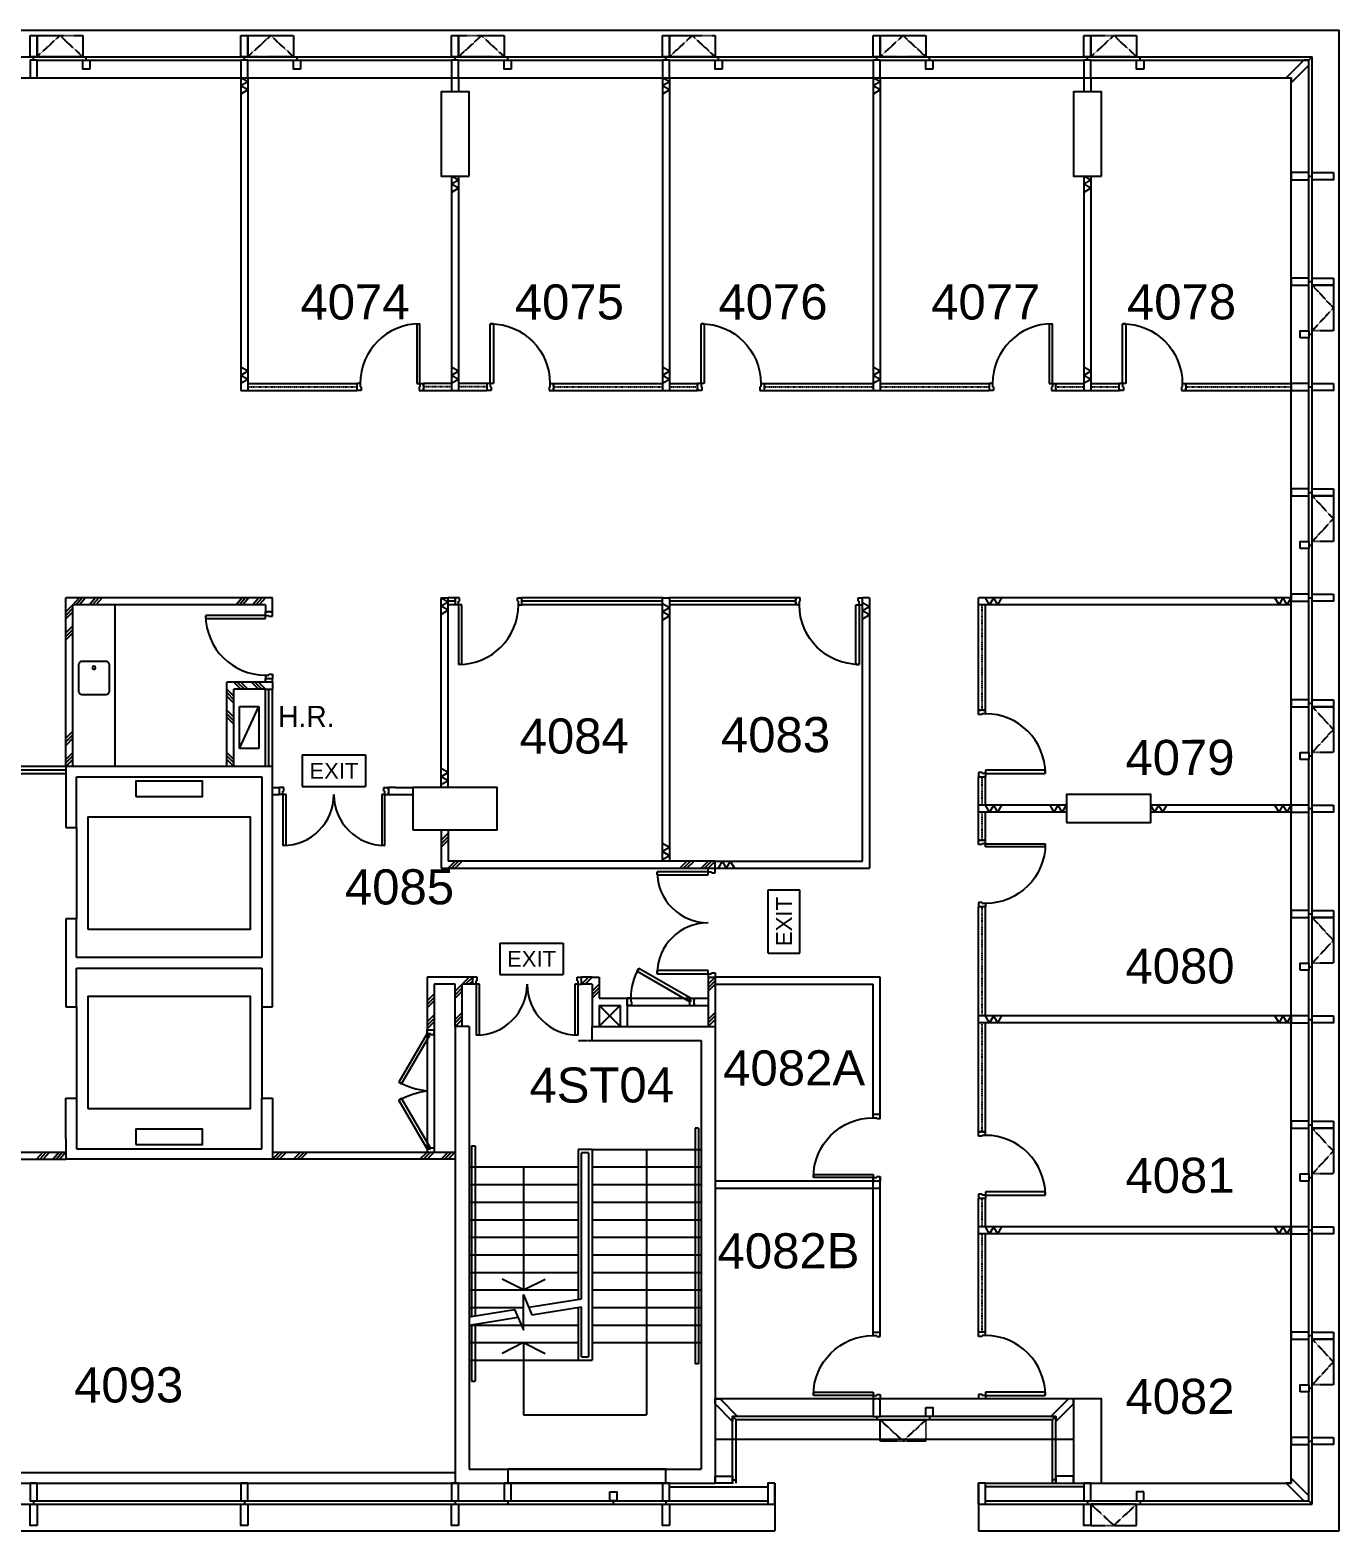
# Model space of a CAD drawing. Header units: millimetres. Extents: x 1797 to 100488, y 4337 to 89665.
# Drawn here: x 81858 to 100488, y 4499 to 25859 of the extents above; entities that cross this region are included whole.
import ezdxf
from ezdxf.enums import TextEntityAlignment as Align

# ---------------------------------------------------------------- set-up
doc = ezdxf.new("R2010")
doc.units = ezdxf.units.MM
for name, pattern in [('CENTER', [50.8, 31.75, -6.35, 6.35, -6.35]), ('HIDDEN', [9.525, 6.35, -3.175]), ('HIDDEN2', [4.7625, 3.175, -1.5875]), ('HIDDENX2', [0.75, 0.5, -0.25])]:
    doc.linetypes.add(name, pattern=pattern)
doc.layers.get('Defpoints').update_dxf_attribs({"color": 8})
for name, color, linetype in [('DLN041_3', 8, 'Continuous'), ('DLN061__', 8, 'Continuous'), ('DLN210__', 8, 'Continuous'), ('DLN220__', 8, 'Continuous'), ('DLN228__', 8, 'Continuous'), ('DLN240__', 8, 'Continuous'), ('DLN280__', 8, 'Continuous'), ('DLN314__', 8, 'Continuous'), ('DLN325__', 8, 'Continuous'), ('DLN580__', 8, 'Continuous'), ('DLN583__', 8, 'Continuous'), ('DLN661__', 8, 'Continuous'), ('DLN740__', 8, 'Continuous'), ('FITDOOR', 8, 'Continuous'), ('FURNITURE', 8, 'Continuous')]:
    doc.layers.add(name, color=color, linetype=linetype)
doc.styles.add('ROMANS', font='swissl.ttf')
doc.styles.add('SWIS721LT750', font='swissl.ttf')

# ---------------------------------------------------------------- blocks, each defined once
blk = doc.blocks.new('DR1CR2')
at = {"layer": 'FITDOOR'}
for p, q in [((-50, 0), (-50, -50)), ((-50, 0), (0, 0)), ((0, 0), (0, -25)), ((-62.5, -50), (-50, -50)), ((-62.5, -50), (-62.5, -100)), ((-62.5, -100), (0, -100)), ((-12, -25), (0, -25)), ((-12, -75), (0, -75)), ((0, -75), (0, -100))]:
    blk.add_line(p, q, dxfattribs=at)
blk = doc.blocks.new('DR1AD')
at = {"layer": 'FITDOOR'}
for p, q in [((-45, 1), (0, 1)), ((-45, 1), (-45, 0)), ((0, 0), (0, 1)), ((-45, 0), (0, 0))]:
    blk.add_line(p, q, dxfattribs=at)
blk = doc.blocks.new('DR1AM')
at = {"layer": 'FITDOOR'}
blk.add_arc((0, 0), 1, 90, 180, dxfattribs=at)
blk = doc.blocks.new('DR1CL2')
at = {"layer": 'FITDOOR'}
for p, q in [((50, 0), (0, 0)), ((0, 0), (0, -25)), ((50, 0), (50, -50)), ((12, -25), (0, -25)), ((0, -75), (0, -100)), ((12, -75), (0, -75)), ((62.5, -100), (0, -100)), ((62.5, -50), (50, -50)), ((62.5, -50), (62.5, -100))]:
    blk.add_line(p, q, dxfattribs=at)
blk = doc.blocks.new('FSHR-V01')
at = {"layer": 'DLN580__'}
for p, q in [((0, 0), (600, -273)), ((0, 0), (600, 0)), ((0, -273), (0, 0)), ((600, 0), (600, -273)), ((600, -273), (0, -273))]:
    blk.add_line(p, q, dxfattribs=at)
blk = doc.blocks.new('FSEX-V01')
at = {"layer": 'DLN580__'}
for p, q in [((0, 300), (0, 0)), ((0, 300), (600, 300)), ((600, 300), (600, 0)), ((0, 0), (600, 0))]:
    blk.add_line(p, q, dxfattribs=at)
at = {"layer": 'DLN580__', "style": 'ROMANS'}
blk.add_text('EXIT', height=150, dxfattribs=at).set_placement((300, 150), align=Align.MIDDLE)
blk = doc.blocks.new('DR1CD')
at = {"layer": 'FITDOOR'}
for p, q in [((0, 1), (45, 1)), ((0, 1), (0, 0)), ((45, 0), (45, 1)), ((0, 0), (45, 0))]:
    blk.add_line(p, q, dxfattribs=at)
blk = doc.blocks.new('DR2M')
at = {"layer": 'FITDOOR'}
for centre, start, end in [((0, 0), 0, 90), ((1, 0), 90, 180)]:
    blk.add_arc(centre, 0.5, start, end, dxfattribs=at)
blk = doc.blocks.new('WINDOW-OPEN')
at = {"layer": 'DLN314__', "linetype": 'HIDDEN2', "ltscale": 0.05}
blk.add_lwpolyline([(650, 0), (0, 0), (0, 300), (650, 300)], close=True, dxfattribs=at)
blk.add_lwpolyline([(650, 0), (325, 300), (0, 0)], dxfattribs=at)
blk = doc.blocks.new('SANSS-V01')
at = {"layer": 'DLN740__'}
blk.add_lwpolyline([(192, 482), (-192, 482, 0.414214), (-240, 434), (-240, 98, 0.414214), (-192, 50), (192, 50, 0.414214), (240, 98), (240, 434, 0.414214)], format="xyb", close=True, dxfattribs=at)
blk.add_circle((-144, 266), 24, dxfattribs=at)
blk = doc.blocks.new('314-1')
at = {"layer": 'DLN314__'}
blk.add_line((-250, -250), (-300, -300), dxfattribs=at)
blk.add_lwpolyline([(71, 0), (0, 0), (0, 71), (-250, -179), (-250, -250), (-179, -250)], close=True, dxfattribs=at)
blk = doc.blocks.new('314')
at = {"layer": 'DLN314__'}
blk.add_line((600, -250), (600, -300), dxfattribs=at)
for points in [[(650, 0), (550, 0), (550, -250), (650, -250)], [(650, -600), (550, -600), (550, -300), (650, -300)]]:
    blk.add_lwpolyline(points, close=True, dxfattribs=at)
blk = doc.blocks.new('210')
at = {"layer": 'DLN314__'}
blk.add_line((1350, -250), (1350, -300), dxfattribs=at)
blk.add_lwpolyline([(1300, -125), (1400, -125), (1400, -250), (1300, -250)], close=True, dxfattribs=at)
blk = doc.blocks.new('314-2')
at = {"layer": 'DLN314__'}
blk.add_line((-375, 199), (-312, 166), dxfattribs=at)
blk.add_lwpolyline([(-333, 234), (-312, 166), (-380, 145), (-68, -21), (0, 0), (-21, 68)], close=True, dxfattribs=at)
blk = doc.blocks.new('A$C0C2C65A8')
at = {"layer": 'DLN314__'}
blk.add_line((50, 0), (50, -50), dxfattribs=at)
blk.add_lwpolyline([(0, 125), (100, 125), (100, 0), (0, 0)], close=True, dxfattribs=at)
blk = doc.blocks.new('b')
at = {"layer": 'DLN061__'}
for p, q in [((0, 0), (100, 100)), ((50, 0), (150, 100)), ((100, 0), (200, 100)), ((300, 0), (400, 100)), ((350, 0), (450, 100)), ((400, 0), (500, 100))]:
    blk.add_line(p, q, dxfattribs=at)

msp = doc.modelspace()

# ---------------------------------------------------------------- linework, layer by layer
at = {"layer": 'Defpoints'}
for p, q in [((90358, 11979), (90358, 12079)), ((91308, 11979), (91308, 12079))]:
    msp.add_line(p, q, dxfattribs=at)
at = {"layer": 'DLN061__'}
for p, q in [((84958, 25121), (84858, 25179)), ((84958, 25121), (84858, 25063)), ((84958, 25006), (84858, 25063)), ((84958, 25006), (84858, 24948)), ((90958, 25121), (90858, 25179)), ((90958, 25121), (90858, 25063)), ((90958, 25006), (90858, 25063)), ((90958, 25006), (90858, 24948)), ((93958, 25121), (93858, 25179)), ((93958, 25121), (93858, 25063)), ((93958, 25006), (93858, 25063)), ((93958, 25006), (93858, 24948)), ((87958, 23721), (87858, 23779)), ((87958, 23721), (87858, 23663)), ((96958, 23721), (96858, 23779)), ((96958, 23721), (96858, 23663)), ((87958, 23606), (87858, 23663)), ((87958, 23606), (87858, 23548)), ((96958, 23606), (96858, 23663)), ((96958, 23606), (96858, 23548)), ((84958, 21002), (84858, 21060)), ((84958, 21002), (84858, 20944)), ((84958, 20887), (84858, 20944)), ((87958, 21002), (87858, 21060)), ((87958, 21002), (87858, 20944)), ((87958, 20887), (87858, 20944)), ((90958, 21002), (90858, 21060)), ((90958, 21002), (90858, 20944)), ((90958, 20887), (90858, 20944)), ((93958, 21002), (93858, 21060)), ((93958, 21002), (93858, 20944)), ((93958, 20887), (93858, 20944)), ((96958, 21002), (96858, 21060)), ((96958, 21002), (96858, 20944)), ((96958, 20887), (96858, 20944)), ((84958, 20887), (84858, 20829)), ((87958, 20887), (87858, 20829)), ((90958, 20887), (90858, 20829)), ((93958, 20887), (93858, 20829)), ((96958, 20887), (96858, 20829)), ((82555, 17779), (82468, 17679)), ((82602, 17779), (82515, 17679)), ((82649, 17779), (82562, 17679)), ((82790, 17779), (82702, 17679)), ((82837, 17779), (82749, 17679)), ((82883, 17779), (82796, 17679)), ((84879, 17779), (84792, 17679)), ((84926, 17779), (84839, 17679)), ((84973, 17779), (84886, 17679)), ((85114, 17779), (85027, 17679)), ((85161, 17779), (85073, 17679)), ((85208, 17779), (85120, 17679)), ((87808, 17717), (87708, 17774)), ((95515, 17679), (95458, 17779)), ((95515, 17679), (95573, 17779)), ((95631, 17679), (95573, 17779)), ((95631, 17679), (95689, 17779)), ((99634, 17679), (99577, 17779)), ((99634, 17679), (99692, 17779)), ((99750, 17679), (99692, 17779)), ((99750, 17679), (99808, 17779)), ((82468, 17679), (82368, 17579)), ((82468, 17629), (82368, 17529)), ((82468, 17579), (82368, 17479)), ((87808, 17717), (87708, 17659)), ((87808, 17601), (87708, 17659)), ((87808, 17601), (87708, 17543)), ((90958, 17635), (90858, 17693)), ((90958, 17635), (90858, 17578)), ((90958, 17520), (90858, 17578)), ((90958, 17520), (90858, 17462)), ((93808, 17649), (93708, 17707)), ((93808, 17649), (93708, 17591)), ((93808, 17534), (93708, 17591)), ((93808, 17534), (93708, 17476)), ((82468, 17379), (82368, 17279)), ((82468, 17329), (82368, 17229)), ((82468, 17279), (82368, 17179)), ((84658, 16479), (84758, 16379)), ((84758, 16579), (84858, 16479)), ((84808, 16579), (84908, 16479)), ((84858, 16579), (84958, 16479)), ((85008, 16579), (85108, 16479)), ((85058, 16579), (85158, 16479)), ((85108, 16579), (85208, 16479)), ((84658, 16429), (84758, 16329)), ((84658, 16379), (84758, 16279)), ((84658, 16179), (84758, 16079)), ((84658, 16129), (84758, 16029)), ((84658, 16079), (84758, 15979)), ((82468, 15879), (82368, 15779)), ((82468, 15829), (82368, 15729)), ((82468, 15779), (82368, 15679)), ((82468, 15579), (82368, 15479)), ((82468, 15529), (82368, 15429)), ((82468, 15479), (82368, 15379)), ((84658, 15579), (84758, 15479)), ((84658, 15529), (84758, 15429)), ((84658, 15479), (84758, 15379)), ((87808, 15291), (87708, 15348)), ((87808, 15291), (87708, 15233)), ((87808, 15175), (87708, 15233)), ((87808, 15175), (87708, 15117)), ((95515, 14729), (95458, 14829)), ((95515, 14729), (95573, 14829)), ((95631, 14729), (95573, 14829)), ((95631, 14729), (95689, 14829)), ((96434, 14729), (96377, 14829)), ((96434, 14729), (96492, 14829)), ((96550, 14729), (96492, 14829)), ((96550, 14729), (96608, 14829)), ((97865, 14729), (97808, 14829)), ((97865, 14729), (97923, 14829)), ((97981, 14729), (97923, 14829)), ((97981, 14729), (98039, 14829)), ((99634, 14729), (99577, 14829)), ((99634, 14729), (99692, 14829)), ((99750, 14729), (99692, 14829)), ((99750, 14729), (99808, 14829)), ((87808, 14429), (87708, 14329)), ((87808, 14379), (87708, 14279)), ((87808, 14329), (87708, 14229)), ((90958, 14224), (90858, 14282)), ((90958, 14224), (90858, 14167)), ((90958, 14109), (90858, 14167)), ((90958, 14109), (90858, 14051)), ((87808, 13929), (87908, 14029)), ((87858, 13929), (87958, 14029)), ((87908, 13929), (88008, 14029)), ((91108, 13929), (91208, 14029)), ((91158, 13929), (91258, 14029)), ((91208, 13929), (91308, 14029)), ((91408, 13929), (91508, 14029)), ((91458, 13929), (91558, 14029)), ((91508, 13929), (91608, 14029)), ((91709, 14029), (91652, 13929)), ((91709, 14029), (91767, 13929)), ((91825, 14029), (91767, 13929)), ((91825, 14029), (91882, 13929)), ((87908, 12179), (88008, 12279)), ((87908, 12129), (88008, 12229)), ((87908, 12079), (88008, 12179)), ((88108, 12379), (88008, 12279)), ((88158, 12379), (88058, 12279)), ((88158, 12329), (88108, 12279)), ((89708, 12279), (89808, 12379)), ((89758, 12279), (89858, 12379)), ((89858, 12179), (89958, 12279)), ((89858, 12129), (89958, 12229)), ((89858, 12079), (89958, 12179)), ((91508, 12279), (91608, 12379)), ((91508, 12229), (91608, 12329)), ((91508, 12179), (91608, 12279)), ((87908, 11779), (88008, 11879)), ((87908, 11729), (88008, 11829)), ((87908, 11679), (88008, 11779)), ((91508, 11779), (91608, 11879)), ((91508, 11729), (91608, 11829)), ((91508, 11679), (91608, 11779)), ((95515, 11729), (95458, 11829)), ((95515, 11729), (95573, 11829)), ((95631, 11729), (95573, 11829)), ((95631, 11729), (95689, 11829)), ((99634, 11729), (99577, 11829)), ((99634, 11729), (99692, 11829)), ((99750, 11729), (99692, 11829)), ((99750, 11729), (99808, 11829)), ((82039, 9889), (81952, 9789)), ((82086, 9889), (81999, 9789)), ((82133, 9889), (82046, 9789)), ((82274, 9889), (82187, 9789)), ((82321, 9889), (82233, 9789)), ((82368, 9889), (82280, 9789)), ((85308, 9789), (85408, 9889)), ((85358, 9789), (85458, 9889)), ((85408, 9789), (85508, 9889)), ((85608, 9789), (85708, 9889)), ((85658, 9789), (85758, 9889)), ((85708, 9789), (85808, 9889)), ((87408, 9789), (87508, 9889)), ((87458, 9789), (87558, 9889)), ((87508, 9789), (87608, 9889)), ((87708, 9789), (87808, 9889)), ((87758, 9789), (87858, 9889)), ((87808, 9789), (87908, 9889)), ((95515, 8729), (95458, 8829)), ((95515, 8729), (95573, 8829)), ((95631, 8729), (95573, 8829)), ((95631, 8729), (95689, 8829)), ((99634, 8729), (99577, 8829)), ((99634, 8729), (99692, 8829)), ((99750, 8729), (99692, 8829)), ((99750, 8729), (99808, 8829))]:
    msp.add_line(p, q, dxfattribs=at)
at = {"layer": 'DLN210__'}
for p, q in [((77358, 25859), (100488, 25859)), ((100488, 4499), (100488, 25859)), ((77358, 25479), (100108, 25479)), ((81958, 25429), (84858, 25429)), ((84958, 25429), (85608, 25429)), ((85708, 25429), (87858, 25429)), ((87958, 25429), (88608, 25429)), ((88708, 25429), (90858, 25429)), ((90958, 25429), (91608, 25429)), ((91708, 25429), (93858, 25429)), ((93958, 25429), (94608, 25429)), ((94708, 25429), (96858, 25429)), ((96958, 25429), (97608, 25429)), ((97708, 25429), (100058, 25429)), ((100058, 23829), (100058, 25429)), ((100108, 4879), (100108, 25479)), ((77358, 25179), (99808, 25179)), ((99808, 5179), (99808, 25179)), ((100058, 22329), (100058, 23729)), ((100058, 21579), (100058, 22229)), ((100058, 20829), (100058, 21479)), ((100058, 19329), (100058, 20729)), ((100058, 18579), (100058, 19229)), ((100058, 17829), (100058, 18479)), ((100058, 16329), (100058, 17729)), ((100058, 15579), (100058, 16229)), ((100058, 14829), (100058, 15479)), ((100058, 13329), (100058, 14729)), ((100058, 12579), (100058, 13229)), ((100058, 11829), (100058, 12479)), ((88158, 12379), (87508, 12379)), ((87508, 12379), (87508, 11629)), ((87508, 12379), (87508, 11629)), ((87908, 12279), (87608, 12279)), ((87608, 12279), (87608, 11629)), ((87608, 12279), (87608, 11629)), ((87908, 11679), (87908, 12279)), ((88158, 12279), (88008, 12279)), ((88008, 11679), (88008, 12279)), ((88158, 12279), (88158, 12379)), ((89858, 12379), (89708, 12379)), ((89708, 12279), (89708, 12379)), ((89858, 12279), (89708, 12279)), ((89858, 12379), (89958, 12379)), ((89858, 12279), (89858, 12079)), ((89958, 12379), (89958, 12079)), ((87508, 11629), (87608, 11629)), ((87508, 11629), (87608, 11629)), ((100058, 10329), (100058, 11729)), ((100058, 9579), (100058, 10229)), ((100058, 8829), (100058, 9479)), ((100058, 7329), (100058, 8729)), ((100058, 6579), (100058, 7229)), ((100058, 5829), (100058, 6479)), ((96708, 6379), (91608, 6379)), ((95458, 6379), (95358, 6379)), ((93858, 6129), (91858, 6129)), ((96408, 6079), (91908, 6079)), ((94608, 6129), (93958, 6129)), ((96458, 6129), (94708, 6129)), ((91608, 5804), (96708, 5804)), ((100058, 4929), (100058, 5729)), ((90908, 5379), (88658, 5379)), ((79108, 5329), (87908, 5329)), ((79108, 5179), (87908, 5179)), ((90908, 5179), (88658, 5179)), ((92458, 5179), (92458, 4879)), ((95358, 4879), (95358, 5179)), ((95458, 5179), (99808, 5179)), ((81958, 4929), (84858, 4929)), ((84958, 4929), (87858, 4929)), ((87958, 4929), (90858, 4929)), ((90958, 4929), (92358, 4929)), ((95458, 4929), (96858, 4929)), ((96958, 4929), (100058, 4929)), ((68358, 4879), (92458, 4879)), ((92458, 4879), (92458, 4499)), ((95358, 4879), (100108, 4879)), ((95358, 4879), (95358, 4499)), ((68358, 4499), (92458, 4499)), ((95358, 4499), (100488, 4499))]:
    msp.add_line(p, q, dxfattribs=at)
at = {"layer": 'DLN220__'}
for p, q in [((85208, 16479), (85308, 16479)), ((85308, 16579), (85308, 16479)), ((82368, 15379), (81108, 15379)), ((81108, 15329), (82368, 15329)), ((81108, 15279), (82368, 15279)), ((91508, 12379), (91608, 12379)), ((89858, 12079), (89858, 11679)), ((89958, 12079), (90358, 12079)), ((89958, 11979), (90258, 11979)), ((89958, 11979), (89958, 11679)), ((90258, 11979), (90258, 11679)), ((90358, 12079), (90358, 11679)), ((90358, 12079), (91308, 12079)), ((90358, 11979), (91308, 11979)), ((91308, 12079), (91508, 12079)), ((91308, 11979), (91508, 11979)), ((87508, 11629), (87508, 9924)), ((87608, 11629), (87608, 9924)), ((85308, 9889), (87908, 9889)), ((87508, 9889), (87608, 9889)), ((87508, 9889), (87608, 9889))]:
    msp.add_line(p, q, dxfattribs=at)
at = {"layer": 'DLN220__', "linetype": 'ByBlock'}
for p, q in [((86958, 15079), (86958, 14979)), ((91508, 12379), (91508, 11679)), ((91608, 12379), (91608, 11679)), ((81108, 9889), (82368, 9889)), ((81458, 9789), (82368, 9789))]:
    msp.add_line(p, q, dxfattribs=at)
at = {"layer": 'DLN220__', "linetype": 'CENTER', "ltscale": 0.03}
for p, q in [((89958, 11979), (90258, 11679)), ((90258, 11979), (89958, 11679))]:
    msp.add_line(p, q, dxfattribs=at)
at = {"layer": 'DLN220__', "linetype": 'ByBlock'}
for points in [[(85308, 15079), (85408, 15079)], [(85308, 14979), (85408, 14979), (85408, 15079)], [(87058, 15079), (86958, 15079)]]:
    msp.add_lwpolyline(points, dxfattribs=at)
at = {"layer": 'DLN228__'}
for p, q in [((84858, 25179), (84858, 20729)), ((84958, 25179), (84958, 20729)), ((87858, 25179), (87858, 24979)), ((87958, 25179), (87958, 24979)), ((90858, 25179), (90858, 20729)), ((90958, 25179), (90958, 20729)), ((93858, 25179), (93858, 20729)), ((93958, 25179), (93958, 20729)), ((96858, 25179), (96858, 24979)), ((96958, 25179), (96958, 24979)), ((87858, 23779), (87858, 20729)), ((87958, 23779), (87958, 20729)), ((96858, 23779), (96858, 20729)), ((96958, 23779), (96958, 20729)), ((84858, 20729), (86508, 20729)), ((84858, 20729), (84958, 20729)), ((84958, 20829), (86508, 20829)), ((86508, 20829), (86508, 20729)), ((87458, 20829), (87458, 20729)), ((87858, 20829), (87458, 20829)), ((87458, 20729), (88358, 20729)), ((87858, 20729), (87958, 20729)), ((88358, 20829), (87958, 20829)), ((88358, 20829), (88358, 20729)), ((89308, 20829), (89308, 20729)), ((89308, 20829), (90858, 20829)), ((89308, 20729), (90858, 20729)), ((90858, 20729), (90958, 20729)), ((90958, 20829), (91358, 20829)), ((90958, 20729), (91358, 20729)), ((91358, 20729), (91358, 20829)), ((92308, 20829), (92308, 20729)), ((92308, 20829), (93858, 20829)), ((92308, 20729), (95508, 20729)), ((93858, 20729), (93958, 20729)), ((93958, 20829), (95508, 20829)), ((95508, 20829), (95508, 20729)), ((96458, 20829), (96858, 20829)), ((96458, 20729), (96458, 20829)), ((96458, 20729), (97358, 20729)), ((96858, 20729), (96958, 20729)), ((96958, 20829), (97358, 20829)), ((97358, 20729), (97358, 20829)), ((98308, 20829), (98308, 20729)), ((98308, 20829), (99808, 20829)), ((98308, 20729), (99808, 20729)), ((82368, 15379), (82368, 17779)), ((85308, 17779), (82368, 17779)), ((85308, 17579), (85308, 17779)), ((87708, 15079), (87708, 17779)), ((87708, 17779), (87808, 17779)), ((87808, 15079), (87808, 17779)), ((87908, 17779), (87808, 17779)), ((87908, 17779), (87908, 17679)), ((88858, 17679), (88858, 17779)), ((90858, 17779), (88858, 17779)), ((90858, 14029), (90858, 17779)), ((90858, 17779), (90958, 17779)), ((90958, 17779), (90958, 14029)), ((92758, 17779), (90958, 17779)), ((92758, 17679), (92758, 17779)), ((93808, 17779), (93708, 17779)), ((93708, 14029), (93708, 17779)), ((93808, 17779), (93808, 13929)), ((99808, 17779), (95358, 17779)), ((95358, 17679), (95358, 17779)), ((85208, 17679), (82468, 17679)), ((82468, 15379), (82468, 17679)), ((85208, 17679), (85208, 17579)), ((85308, 17579), (85208, 17579)), ((87908, 17729), (87808, 17729)), ((87908, 17679), (87808, 17679)), ((90858, 17729), (88858, 17729)), ((90858, 17679), (88858, 17679)), ((92758, 17729), (90958, 17729)), ((92758, 17679), (90958, 17679)), ((99808, 17679), (95358, 17679)), ((95358, 16179), (95358, 17679)), ((95458, 16179), (95458, 17679)), ((84658, 15379), (84658, 16579)), ((85308, 16579), (84658, 16579)), ((85208, 16479), (84758, 16479)), ((84758, 15379), (84758, 16479)), ((85208, 16629), (85308, 16629)), ((85208, 16579), (85208, 16629)), ((85208, 15379), (85208, 16479)), ((85258, 15379), (85258, 16479)), ((85308, 16579), (85308, 16629)), ((85308, 15379), (85308, 16479)), ((95458, 16179), (95358, 16179)), ((85308, 15379), (82368, 15379)), ((82368, 15379), (82368, 14509)), ((82518, 14509), (82518, 15229)), ((82518, 15229), (85158, 15229)), ((85158, 15229), (85158, 12659)), ((85308, 11959), (85308, 15379)), ((95358, 15229), (95458, 15229)), ((95358, 14829), (95358, 15229)), ((95458, 14829), (95458, 15229)), ((86958, 14979), (87308, 14979)), ((87058, 15079), (87308, 15079)), ((96608, 14829), (95358, 14829)), ((95358, 14729), (95358, 14829)), ((99808, 14829), (97808, 14829)), ((95358, 14329), (95358, 14729)), ((96608, 14729), (95358, 14729)), ((95458, 14329), (95458, 14729)), ((99808, 14729), (97808, 14729)), ((82368, 14509), (82518, 14509)), ((82518, 14509), (82518, 13209)), ((87708, 14479), (87708, 13929)), ((87808, 14479), (87808, 14029)), ((95358, 14329), (95458, 14329)), ((87708, 13929), (91608, 13929)), ((91608, 14029), (87808, 14029)), ((91608, 13929), (91608, 14029)), ((91608, 14029), (93708, 14029)), ((91608, 13929), (91608, 13929)), ((91608, 13929), (93808, 13929)), ((95458, 13379), (95358, 13379)), ((95358, 11829), (95358, 13379)), ((95458, 11829), (95458, 13379)), ((82518, 13209), (82368, 13209)), ((82368, 13209), (82368, 11959)), ((82518, 12659), (82518, 13209)), ((85158, 12659), (82518, 12659)), ((82518, 11959), (82518, 12509)), ((82518, 12509), (85158, 12509)), ((85158, 12509), (85158, 11959)), ((93958, 12379), (91608, 12379)), ((91608, 12279), (93858, 12279)), ((82368, 11959), (82518, 11959)), ((82518, 11959), (82518, 10659)), ((85158, 11959), (85158, 10659)), ((85158, 11959), (85308, 11959)), ((99808, 11829), (95358, 11829)), ((95358, 11729), (95358, 11829)), ((99808, 11729), (95358, 11729)), ((95358, 10179), (95358, 11729)), ((95458, 10179), (95458, 11729)), ((82368, 10659), (82518, 10659)), ((82368, 10079), (82368, 10659)), ((82518, 10659), (82518, 9939)), ((85158, 9939), (85158, 10659)), ((85158, 10659), (85308, 10659)), ((85308, 10659), (85308, 9789)), ((93858, 10429), (93958, 10429)), ((82368, 10079), (82368, 9789)), ((95458, 10179), (95358, 10179)), ((82518, 9939), (85158, 9939)), ((85308, 9789), (82368, 9789)), ((87908, 9789), (85308, 9789)), ((93958, 9479), (91608, 9479)), ((93958, 9479), (93858, 9479)), ((91608, 9379), (93958, 9379)), ((95458, 9229), (95358, 9229)), ((95458, 9229), (95358, 9229)), ((95358, 8829), (95358, 9229)), ((95458, 8829), (95458, 9229)), ((99808, 8829), (95358, 8829)), ((95358, 8729), (95358, 8829)), ((95358, 7329), (95358, 8729)), ((99808, 8729), (95358, 8729)), ((95458, 7329), (95458, 8729)), ((93858, 7329), (93958, 7329)), ((95458, 7329), (95358, 7329)), ((93958, 6379), (93858, 6379)), ((95458, 6379), (95358, 6379))]:
    msp.add_line(p, q, dxfattribs=at)
at = {"layer": 'DLN228__', "linetype": 'HIDDEN', "ltscale": 0.01}
for p, q in [((84958, 20779), (86508, 20779)), ((87858, 20779), (87458, 20779)), ((88358, 20779), (87958, 20779)), ((89308, 20779), (90858, 20779)), ((90958, 20779), (91358, 20779)), ((92308, 20779), (93858, 20779)), ((93958, 20779), (95508, 20779)), ((96458, 20779), (96858, 20779)), ((96958, 20779), (97358, 20779)), ((98308, 20779), (99808, 20779)), ((95408, 16179), (95408, 17679)), ((95408, 14829), (95408, 15229)), ((95408, 14329), (95408, 14729)), ((95408, 11829), (95408, 13379)), ((95408, 10179), (95408, 11729)), ((95408, 8829), (95408, 9229)), ((95408, 7329), (95408, 8729))]:
    msp.add_line(p, q, dxfattribs=at)
at = {"layer": 'DLN240__', "linetype": 'HIDDENX2'}
for p, q in [((89658, 11479), (89858, 11479)), ((89658, 5379), (89858, 5379))]:
    msp.add_line(p, q, dxfattribs=at)
at = {"layer": 'DLN240__'}
for p, q in [((91323, 10229), (91323, 6879)), ((91373, 10229), (91323, 10229)), ((91373, 10229), (91373, 6879)), ((88143, 9979), (88143, 7551)), ((88143, 9979), (88193, 9979)), ((88193, 9979), (88193, 7559)), ((89658, 9929), (89658, 7795)), ((89858, 9929), (89658, 9929)), ((89808, 9879), (89708, 9879)), ((89708, 7803), (89708, 9879)), ((89808, 9879), (89808, 6979)), ((89858, 9929), (89858, 6929)), ((89858, 9929), (91408, 9929)), ((90633, 9929), (90633, 6154)), ((88108, 9679), (89658, 9679)), ((88883, 9679), (88883, 7929)), ((89858, 9679), (91408, 9679)), ((88108, 9429), (89658, 9429)), ((89858, 9429), (91408, 9429)), ((88108, 9179), (89658, 9179)), ((89858, 9179), (91408, 9179)), ((88108, 8929), (89658, 8929)), ((89858, 8929), (91408, 8929)), ((88108, 8679), (89658, 8679)), ((89858, 8679), (91408, 8679)), ((88108, 8429), (89658, 8429)), ((89858, 8429), (91408, 8429)), ((88108, 8179), (89658, 8179)), ((89858, 8179), (91408, 8179)), ((88108, 7929), (89658, 7929)), ((88883, 7929), (88577, 8081)), ((88883, 7929), (89188, 8081)), ((89858, 7929), (91408, 7929)), ((88955, 7682), (89708, 7803)), ((88108, 7679), (88883, 7679)), ((88108, 7545), (88755, 7649)), ((88108, 7429), (88803, 7541)), ((89000, 7573), (89708, 7687)), ((89658, 7679), (89658, 6929)), ((89708, 6979), (89708, 7687)), ((89858, 7679), (91408, 7679)), ((88108, 7429), (89658, 7429)), ((88143, 7434), (88143, 6629)), ((88193, 7442), (88193, 6629)), ((89858, 7429), (91408, 7429)), ((88108, 7179), (89658, 7179)), ((88883, 7179), (88577, 7026)), ((88883, 7179), (88883, 6154)), ((88883, 7179), (89188, 7026)), ((89858, 7179), (91408, 7179)), ((88108, 6929), (89658, 6929)), ((89658, 6929), (89858, 6929)), ((89708, 6979), (89808, 6979)), ((91373, 6879), (91323, 6879)), ((88143, 6629), (88193, 6629)), ((88883, 6154), (90633, 6154))]:
    msp.add_line(p, q, dxfattribs=at)
msp.add_lwpolyline([(88755, 7649), (88883, 7360), (88883, 7857), (89000, 7573)], dxfattribs=at)
at = {"layer": 'DLN280__'}
for p, q in [((87908, 11679), (87908, 5179)), ((88108, 11679), (87908, 11679)), ((88108, 11679), (88108, 5379)), ((89858, 11479), (89858, 11679)), ((89858, 11679), (91608, 11679)), ((91608, 11679), (91608, 5179)), ((89858, 11479), (91408, 11479)), ((91408, 11479), (91408, 5379)), ((88108, 5379), (91408, 5379)), ((88658, 5379), (88658, 5179)), ((90908, 5179), (90908, 5379)), ((87908, 5179), (91608, 5179)), ((89858, 5179), (89658, 5179))]:
    msp.add_line(p, q, dxfattribs=at)
for points in [[(88108, 23779), (88108, 24979), (87708, 24979), (87708, 23779)], [(97108, 23779), (97108, 24979), (96708, 24979), (96708, 23779)], [(87308, 14479), (88508, 14479), (88508, 15079), (87308, 15079)], [(96608, 14579), (97808, 14579), (97808, 14979), (96608, 14979)], [(97108, 5179), (97108, 6379), (96708, 6379), (96708, 5179)]]:
    msp.add_lwpolyline(points, close=True, dxfattribs=at)
at = {"layer": 'DLN314__'}
for p, q in [((91858, 5179), (91858, 6129)), ((91908, 5179), (91908, 6079)), ((93908, 6129), (93908, 6079)), ((96408, 5179), (96408, 6079)), ((96458, 5179), (96458, 6129)), ((90958, 5129), (92358, 5129)), ((91858, 5229), (91908, 5229)), ((96858, 5129), (95458, 5129)), ((96458, 5229), (96408, 5229)), ((88658, 4929), (88658, 4879))]:
    msp.add_line(p, q, dxfattribs=at)
for points in [[(93958, 6379), (93858, 6379), (93858, 6129), (93958, 6129)], [(88708, 5179), (88608, 5179), (88608, 4929), (88708, 4929)], [(91608, 5179), (91608, 5279), (91858, 5279), (91858, 5179)], [(92458, 5179), (92358, 5179), (92358, 4879), (92458, 4879)], [(95458, 5179), (95358, 5179), (95358, 4879), (95458, 4879)], [(96708, 5179), (96708, 5279), (96458, 5279), (96458, 5179)]]:
    msp.add_lwpolyline(points, close=True, dxfattribs=at)
at = {"layer": 'DLN325__'}
msp.add_arc((91258, 12079), 850, 150, 180, dxfattribs=at)
msp.add_ellipse((87608, 11572), major_axis=(935, -7), ratio=0.868633, start_param=4.154982, end_param=4.611884, dxfattribs=at)
at = {"layer": 'DLN325__', "extrusion": (0, 0, -1)}
msp.add_ellipse((87608, 9946), major_axis=(1030, 236), ratio=0.778095, start_param=4.390204, end_param=4.792747, dxfattribs=at)
at = {"layer": 'DLN661__'}
for points in [[(83363, 14950), (84313, 14950), (84313, 15170), (83363, 15170)], [(82679, 13062), (84997, 13062), (84997, 14656), (82679, 14656)], [(82679, 10512), (84997, 10512), (84997, 12106), (82679, 12106)], [(83363, 9998), (84313, 9998), (84313, 10218), (83363, 10218)]]:
    msp.add_lwpolyline(points, close=True, dxfattribs=at)
at = {"layer": 'DLN740__'}
msp.add_line((83068, 15379), (83068, 17679), dxfattribs=at)
at = {"layer": 'FITDOOR'}
for p, q in [((87508, 11579), (87108, 10886)), ((87147, 10863), (87547, 11556)), ((87547, 11556), (87508, 11579)), ((87147, 10863), (87108, 10886)), ((87147, 10654), (87108, 10632)), ((87508, 9939), (87108, 10632)), ((87147, 10654), (87547, 9961)), ((87547, 9961), (87508, 9939))]:
    msp.add_line(p, q, dxfattribs=at)
at = {"layer": 'FURNITURE', "ltscale": 10}
for points in [[(93858, 10429), (93858, 12279)], [(93958, 10366), (93958, 12379)], [(93858, 7279), (93858, 9529)], [(93958, 7266), (93958, 9541)]]:
    msp.add_lwpolyline(points, dxfattribs=at)

# ---------------------------------------------------------------- block references
at = {"layer": 'DLN061__', "xscale": -1, "rotation": 89.99999999999528}
msp.add_blockref('b', (87608, 12143), dxfattribs=at)
at = {"layer": 'DLN314__'}
for name, p, rotation in [('314', (82508, 25179), 179.9999999999928), ('314', (85508, 25179), 179.9999999999928), ('314', (88508, 25179), 179.9999999999928), ('314', (91508, 25179), 179.9999999999928), ('314', (94508, 25179), 179.9999999999928), ('314', (97508, 25179), 179.9999999999928), ('210', (84008, 25179), 179.9999999999928), ('210', (87008, 25179), 179.9999999999928), ('210', (90008, 25179), 179.9999999999928), ('210', (93008, 25179), 179.9999999999928), ('210', (96008, 25179), 179.9999999999928), ('210', (99008, 25179), 179.9999999999928), ('314-1', (99808, 25179), 179.9700552820465), ('314', (99808, 23179), 90), ('314', (99808, 21679), 90), ('WINDOW-OPEN', (100108, 22229), 270), ('210', (99808, 20179), 90), ('314', (99808, 20179), 90), ('314', (99808, 18679), 90), ('WINDOW-OPEN', (100108, 19229), 270), ('210', (99808, 17179), 90), ('314', (99808, 17179), 90), ('314', (99808, 15679), 90), ('WINDOW-OPEN', (100108, 16229), 270), ('210', (99808, 14179), 90), ('314', (99808, 14179), 90), ('314', (99808, 12679), 90), ('WINDOW-OPEN', (100108, 13229), 270), ('210', (99808, 11179), 90), ('314', (99808, 11179), 90), ('314', (99808, 9679), 90), ('WINDOW-OPEN', (100108, 10229), 270), ('210', (99808, 8179), 90), ('314', (99808, 8179), 90), ('314', (99808, 6679), 90), ('WINDOW-OPEN', (100108, 7229), 270), ('314-2', (96708, 6379), 72.99999999392642), ('210', (99808, 5179), 90), ('WINDOW-OPEN', (94608, 6079), 180), ('314', (99808, 5179), 90), ('314-1', (99808, 5179), 90)]:
    msp.add_blockref(name, p, dxfattribs=dict(at, rotation=rotation))
for name, p in [('WINDOW-OPEN', (81958, 25479)), ('WINDOW-OPEN', (84958, 25479)), ('WINDOW-OPEN', (87958, 25479)), ('WINDOW-OPEN', (90958, 25479)), ('WINDOW-OPEN', (93958, 25479)), ('WINDOW-OPEN', (96958, 25479)), ('210', (93308, 6379)), ('314', (81308, 5179)), ('314', (84308, 5179)), ('314', (87308, 5179)), ('314', (90308, 5179)), ('314', (96308, 5179)), ('A$C0C2C65A8', (90108, 4929))]:
    msp.add_blockref(name, p, dxfattribs=at)
at = {"layer": 'DLN314__', "xscale": -1}
for name, p, rotation in [('314-2', (91608, 6379), 287.0000000060736), ('210', (99008, 5179), 359.9999999999282), ('WINDOW-OPEN', (96958, 4879), 180)]:
    msp.add_blockref(name, p, dxfattribs=dict(at, rotation=rotation))
at = {"layer": 'DLN325__', "yscale": 850, "zscale": 850}
for p, xscale in [((87408, 20829), 850), ((88408, 20829), -850), ((91408, 20829), -850), ((96408, 20829), 850), ((97408, 20829), -850)]:
    msp.add_blockref('DR1AM', p, dxfattribs=dict(at, xscale=xscale))
at = {"layer": 'DLN325__', "yscale": 850}
for p in [(87408, 20829), (96408, 20829)]:
    msp.add_blockref('DR1AD', p, dxfattribs=at)
at = {"layer": 'DLN325__', "xscale": -1, "yscale": 850}
for p in [(88408, 20829), (91408, 20829), (97408, 20829)]:
    msp.add_blockref('DR1AD', p, dxfattribs=at)
at = {"layer": 'DLN325__'}
for name, p in [('DR1CL2', (86508, 20829)), ('DR1CR2', (87458, 20829)), ('DR1CL2', (95508, 20829)), ('DR1CR2', (96458, 20829))]:
    msp.add_blockref(name, p, dxfattribs=at)
at = {"layer": 'DLN325__', "xscale": -1}
for name, p in [('DR1CR2', (88358, 20829)), ('DR1CL2', (89308, 20829)), ('DR1CR2', (91358, 20829)), ('DR1CL2', (92308, 20829)), ('DR1CR2', (97358, 20829)), ('DR1CL2', (98308, 20829)), ('DR1CR2', (90358, 12079)), ('DR1CL2', (91308, 12079))]:
    msp.add_blockref(name, p, dxfattribs=at)
at = {"layer": 'DLN325__'}
for name, p, rotation in [('DR1CR2', (87908, 17679), 180), ('DR1CL2', (88858, 17679), 180), ('DR1CR2', (85208, 17579), 90), ('DR1CL2', (85208, 16629), 90), ('DR1CL2', (95458, 16179), 270), ('DR1CR2', (95458, 15229), 270), ('DR1CR2', (85408, 14979), 180), ('DR1CR2', (91508, 13929), 89.99999999999999), ('DR1CR2', (88158, 12279), 180), ('DR1CR2', (87508, 11629), 89.99999998684679), ('DR1CL2', (95458, 10179), 270), ('DR1CR2', (95458, 9229), 270), ('DR1CL2', (95458, 7329), 270), ('DR1CR2', (95458, 6379), 270)]:
    msp.add_blockref(name, p, dxfattribs=dict(at, rotation=rotation))
at = {"layer": 'DLN325__', "xscale": -1}
for name, p, rotation in [('DR1CL2', (92758, 17679), 180), ('DR1CR2', (93708, 17679), 180), ('DR1CR2', (86958, 14979), 180), ('DR1CR2', (95458, 14329), 270), ('DR1CL2', (95458, 13379), 270), ('DR1CR2', (91508, 12379), 90), ('DR1CR2', (89708, 12279), 180), ('DR1CL2', (93858, 10429), 90), ('DR1CR2', (87508, 9889), 89.99999998684677), ('DR1CR2', (93858, 9479), 90), ('DR1CL2', (93858, 7329), 90), ('DR1CR2', (93858, 6379), 90)]:
    msp.add_blockref(name, p, dxfattribs=dict(at, rotation=rotation))
at = {"layer": 'DLN325__'}
for name, p, yscale, rotation in [('DR1AD', (85208, 17529), 850, 90), ('DR1AD', (87958, 17679), 850, 180), ('DR1AD', (95458, 15279), 850, 270), ('DR1AD', (85458, 14979), 725, 180), ('DR1CD', (86908, 14979), 725, 180), ('DR1AD', (91508, 13879), 725, 89.99999999999999), ('DR1AD', (91258, 12079), 850, 59.99999999998965), ('DR1CD', (91508, 12429), 725, 89.99999999999999), ('DR1AD', (88208, 12279), 725, 180), ('DR1CD', (89658, 12279), 725, 180), ('DR1AD', (95458, 9279), 850, 270), ('DR1AD', (95458, 6429), 850, 270)]:
    msp.add_blockref(name, p, dxfattribs=dict(at, yscale=yscale, rotation=rotation))
for name, p, xscale, yscale, zscale, rotation in [('DR1AM', (85208, 17529), 850, 850, 850, 90), ('DR1AM', (87958, 17679), 850, 850, 850, 180.0000000000078), ('DR1AM', (93658, 17679), -850, 850, 850, 180), ('DR1AM', (95458, 15279), 850, 850, 850, 270.0000000000078), ('DR2M', (86908, 14979), 1450, 1450, 1450, 180), ('DR1AM', (95458, 14279), -850, 850, 850, 269.9999999999922), ('DR2M', (91508, 12429), 1450, 1450, 1450, 89.99999999999999), ('DR2M', (89658, 12279), 1450, 1450, 1450, 180), ('DR1AM', (93858, 9529), -850, 850, 850, 90.00000000001177), ('DR1AM', (95458, 9279), 850, 850, 850, 270.0000000000078), ('DR1AM', (93858, 6429), -850, 850, 850, 90.00000000001177), ('DR1AM', (95458, 6429), 850, 850, 850, 269.9999999999961)]:
    msp.add_blockref(name, p, dxfattribs=dict(at, xscale=xscale, yscale=yscale, zscale=zscale, rotation=rotation))
at = {"layer": 'DLN325__', "xscale": -1, "yscale": 850}
for p, rotation in [((93658, 17679), 180), ((95458, 14279), 270), ((93858, 9529), 90), ((93858, 6429), 90)]:
    msp.add_blockref('DR1AD', p, dxfattribs=dict(at, rotation=rotation))
at = {"layer": 'DLN583__', "rotation": 89.99999999999999}
msp.add_blockref('FSHR-V01', (84840, 15632), dxfattribs=at)
at = {"layer": 'DLN583__', "xscale": 1.5, "yscale": 1.5, "zscale": 1.5}
for p in [(85733, 15092), (88546, 12416)]:
    msp.add_blockref('FSEX-V01', p, dxfattribs=at)
at = {"layer": 'DLN583__', "xscale": 1.5, "yscale": 1.5, "zscale": 1.5, "rotation": 90}
msp.add_blockref('FSEX-V01', (92814, 12722), dxfattribs=at)
at = {"layer": 'DLN740__', "xscale": -1, "rotation": 90.00000000000176}
msp.add_blockref('SANSS-V01', (83034, 16639), dxfattribs=at)

# ---------------------------------------------------------------- texts
at = {"layer": 'DLN041_3', "style": 'SWIS721LT750'}
for s, p in [('4074', (85707, 21737)), ('4075', (88758, 21737)), ('4076', (91656, 21737)), ('4077', (94684, 21737)), ('4078', (97470, 21737)), ('4084', (88827, 15560)), ('4083', (91692, 15578)), ('4079', (97448, 15255)), ('4085', (86340, 13413)), ('4080', (97448, 12287)), ('4082A', (91724, 10836)), ('4ST04', (88966, 10593)), ('4081', (97448, 9308)), ('4082B', (91644, 8233)), ('4093', (82485, 6325)), ('4082', (97448, 6162))]:
    msp.add_text(s, height=500, rotation=0.1534, dxfattribs=at).set_placement(p)
at = {"layer": 'DLN580__', "insert": (85389, 15941), "char_height": 300, "width": 2017.31, "attachment_point": 7, "style": 'SWIS721LT750'}
msp.add_mtext('{\\fUnivers|b0|i0|c0|p34;H.R.}', dxfattribs=at)

doc.saveas('drawing.dxf')
